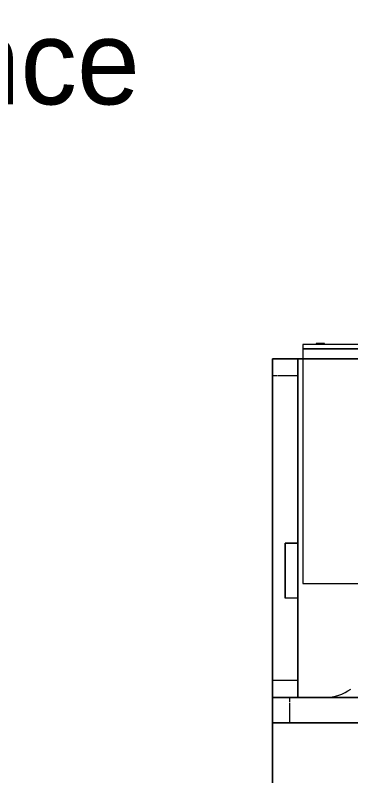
# Model space of a CAD drawing. Header units: millimetres. Extents: x 155927 to 317870, y -36033 to 97293.
# Drawn here: x 226031 to 226824, y 10801 to 12598 of the extents above; entities that cross this region are included whole.
import ezdxf

# ---------------------------------------------------------------- set-up
doc = ezdxf.new("R2010")
doc.units = ezdxf.units.MM
doc.header["$MEASUREMENT"] = 0
doc.layers.add('A-AREA-IDEN', color=7, linetype='CONTINUOUS', lineweight=9)
doc.layers.add('I-FURN', color=8, linetype='CONTINUOUS', lineweight=9)
doc.styles.add('Century Gothic', font='GOTHIC.TTF', dxfattribs={"height": 200})

msp = doc.modelspace()

# ---------------------------------------------------------------- linework, layer by layer
at = {"layer": 'I-FURN'}
for p, q in [((227130.9, 11820.3), (226710.9, 11820.3)), ((226710.9, 11820.3), (226710.9, 11810.3)), ((226710.9, 11810.3), (227130.9, 11810.3)), ((227130.9, 11810.3), (226710.9, 11810.3)), ((226710.9, 11810.3), (226710.9, 11786.1)), ((226742.5, 11822.3), (226742.5, 11820.3)), ((226762.5, 11822.3), (226742.5, 11822.3)), ((226742.5, 11822.3), (226762.5, 11822.3)), ((226762.5, 11820.3), (226762.5, 11822.3)), ((226639.3, 10986.1), (226639.3, 11786.1)), ((226639.3, 11786.1), (226639.3, 11746.1)), ((226639.3, 11786.1), (226699.3, 11786.1)), ((226699.3, 11786.1), (226639.3, 11786.1)), ((228239.3, 11786.1), (226639.3, 11786.1)), ((226639.3, 11786.1), (226639.3, 10986.1)), ((226639.3, 10986.1), (226639.3, 11786.1)), ((226639.3, 11786.1), (228239.3, 11786.1)), ((226699.3, 11786.1), (226699.3, 11351.1)), ((226699.3, 11746.1), (226699.3, 11786.1)), ((226710.9, 11786.1), (226710.9, 11255.3)), ((226639.3, 11746.1), (226639.3, 11026.1)), ((226649.9, 11746.1), (226639.3, 11746.1)), ((226649.9, 11746.1), (226639.3, 11746.1)), ((226699.3, 11746.1), (226652.2, 11746.1)), ((226699.3, 11746.1), (226652.2, 11746.1)), ((226699.3, 11026.1), (226699.3, 11746.1)), ((226669.3, 11221.1), (226669.3, 11351.1)), ((226669.3, 11351.1), (226699.3, 11351.1)), ((226669.3, 11351.1), (226669.3, 11221.1)), ((226699.3, 11351.1), (226669.3, 11351.1)), ((226699.3, 11351.1), (226699.3, 11221.1)), ((226710.9, 11255.3), (227130.9, 11255.3)), ((226699.3, 11221.1), (226669.3, 11221.1)), ((226699.3, 11221.1), (226669.3, 11221.1)), ((226699.3, 11221.1), (226699.3, 10986.1)), ((226639.3, 11026.1), (226639.3, 10986.1)), ((226699.3, 11026.1), (226639.3, 11026.1)), ((226699.3, 11026.1), (226639.3, 11026.1)), ((226699.3, 10986.1), (226699.3, 11026.1)), ((226679.3, 10986.1), (226639.3, 10986.1)), ((226639.3, 10986.1), (226764.3, 10986.1)), ((226639.3, 10986.1), (226639.3, 10926.1)), ((226639.3, 10986.1), (226639.3, 10926.1)), ((227439.3, 10986.1), (226639.3, 10986.1)), ((226639.3, 10986.1), (226639.3, 9386.1)), ((226639.3, 9386.1), (226639.3, 10986.1)), ((226639.3, 10986.1), (226764.3, 10986.1)), ((226699.3, 10986.1), (226639.3, 10986.1)), ((226699.3, 10986.1), (226639.3, 10986.1)), ((226639.3, 10986.1), (226764.3, 10986.1)), ((226764.3, 10986.1), (226639.3, 10986.1)), ((226699.3, 10986.1), (226679.3, 10986.1)), ((226679.3, 10986.1), (226679.3, 10975.5)), ((226679.3, 10986.1), (226679.3, 10975.5)), ((226764.3, 10986.1), (226699.3, 10986.1)), ((228115.4, 10986.1), (226764.3, 10986.1)), ((226764.3, 10986.1), (227073.9, 10986.1)), ((226764.3, 10986.1), (227439.3, 10986.1)), ((226679.3, 10973.2), (226679.3, 10926.1)), ((226679.3, 10973.2), (226679.3, 10926.1)), ((226843.6, 10926.1), (226639.3, 10926.1)), ((226639.3, 10926.1), (226679.3, 10926.1)), ((226679.3, 10926.1), (226843.6, 10926.1))]:
    msp.add_line(p, q, dxfattribs=at)
msp.add_arc((226764.3, 11086.1), 100, 270, 306.8699, dxfattribs=at)
msp.add_arc((226764.3, 11086.1), 100, 270, 306.8699, dxfattribs=at)

# ---------------------------------------------------------------- texts
at = {"layer": 'A-AREA-IDEN', "style": 'Century Gothic'}
msp.add_text('6P Finance', height=200, dxfattribs=at).set_placement((224972.9, 12387.7))

doc.saveas('drawing.dxf')
